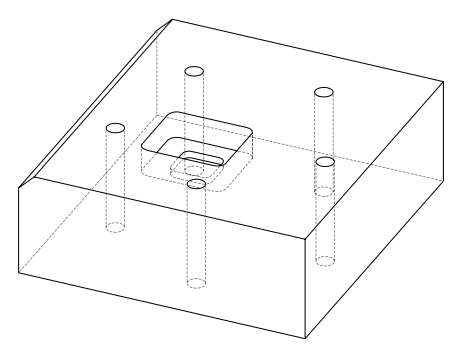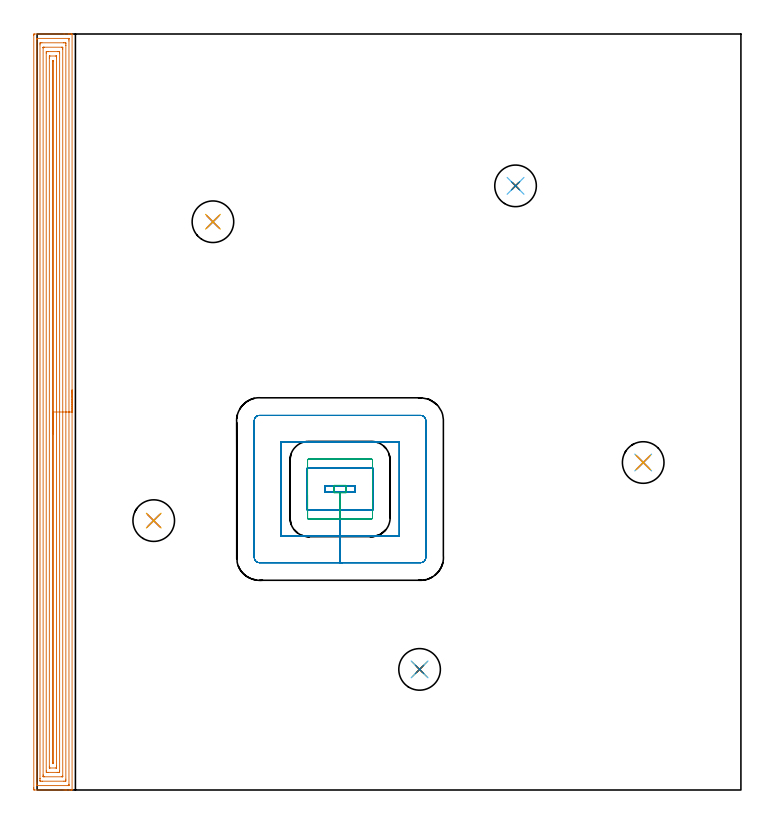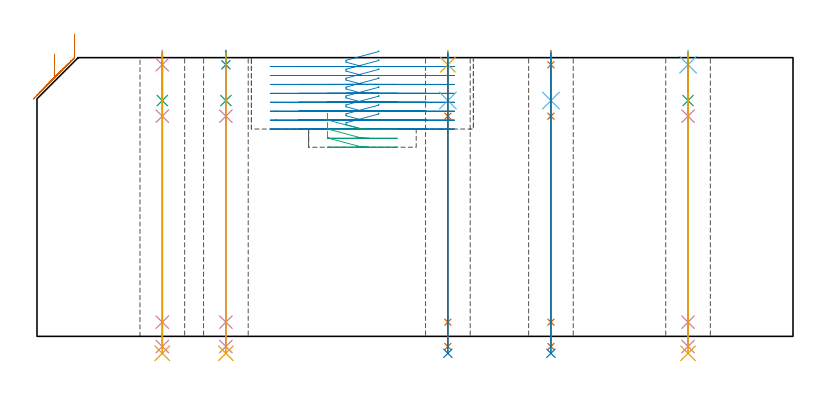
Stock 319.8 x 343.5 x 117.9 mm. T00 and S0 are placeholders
(PLAN: 23 operations, 17 tool changes, 38.1 min)
(1 AREA_MILL | FG_CHAMFER_SURFACE | UGT0205_001 | 19.44 min | 52003 mm3)
(2 MILL_RECTANGULAR_POCKET | POCKET_RECTANGULAR_STRAIGHT | UGT0201_008 | Follow Part, ap 4, ae 75% | 11.16 min | 232352 mm3)
(3 MILL_RECTANGULAR_POCKET_1 | POCKET_RECTANGULAR_STRAIGHT_1 | UGT0201_008 | Follow Part, ap 4, ae 75% | 1.33 min | 14689 mm3)
(4 SPOT_DRILL | STEP1HOLE | NXT0321_9005460120000 | 0.05 min | 181 mm3)
(5 SPOT_DRILL_1 | STEP1HOLE_1 | NXT0321_9005460120000 | 0.05 min | 186 mm3)
(6 SPOT_DRILL_2 | STEP1HOLE_2 | NXT0321_9005460120000 | 0.05 min | 187 mm3)
(7 SPOT_DRILL_3 | STEP1HOLE_3 | NXT0321_9005460120000 | 0.05 min | 199 mm3)
(8 SPOT_DRILL_4 | STEP1HOLE_4 | NXT0321_9005460120000 | 0.05 min | 163 mm3)
(9 DRILL_BLIND_HOLE_INTO_CENTER | STEP1HOLE | NXT0301_092 | 0.08 min | 1735 mm3)
(10 GUN_DRILL_THROUGH_HOLE | STEP1HOLE | UGT0307_009 | 0.6 min | 11421 mm3)
(11 DRILL_TO_ENLARGE_THROUGH_HOLE | STEP1HOLE | UGT0301_257 | 0.51 min | 19704 mm3)
(12 DRILL_BLIND_HOLE_INTO_CENTER_1 | STEP1HOLE_1 | NXT0301_092 | 0.08 min | 1731 mm3)
(13 GUN_DRILL_THROUGH_HOLE_1 | STEP1HOLE_1 | UGT0307_009 | 0.6 min | 11423 mm3)
(14 DRILL_TO_ENLARGE_THROUGH_HOLE_1 | STEP1HOLE_1 | UGT0301_257 | 0.51 min | 19700 mm3)
(15 DRILL_BLIND_HOLE_INTO_CENTER_2 | STEP1HOLE_2 | NXT0301_092 | 0.08 min | 1736 mm3)
(16 GUN_DRILL_THROUGH_HOLE_2 | STEP1HOLE_2 | UGT0307_009 | 0.6 min | 11407 mm3)
(17 DRILL_TO_ENLARGE_THROUGH_HOLE_2 | STEP1HOLE_2 | UGT0301_257 | 0.51 min | 19711 mm3)
(18 DRILL_BLIND_HOLE_INTO_CENTER_3 | STEP1HOLE_3 | NXT0301_092 | 0.08 min | 1733 mm3)
(19 GUN_DRILL_THROUGH_HOLE_3 | STEP1HOLE_3 | UGT0307_009 | 0.6 min | 11417 mm3)
(20 DRILL_TO_ENLARGE_THROUGH_HOLE_3 | STEP1HOLE_3 | UGT0301_257 | 0.51 min | 19716 mm3)
(21 DRILL_BLIND_HOLE_INTO_CENTER_4 | STEP1HOLE_4 | NXT0301_092 | 0.08 min | 1730 mm3)
(22 GUN_DRILL_THROUGH_HOLE_4 | STEP1HOLE_4 | UGT0307_009 | 0.6 min | 11427 mm3)
(23 DRILL_TO_ENLARGE_THROUGH_HOLE_4 | STEP1HOLE_4 | UGT0301_257 | 0.51 min | 19686 mm3)
(TOOL UGT0205_001 | Chamfer Mill 20 x 3 x 45 deg. | D20 FL50 Z2)
(TOOL UGT0201_008 | End Mill 16 mm | D16 FL32 Z4)
(TOOL NXT0321_9005460120000 | NC Spot Drill, 142deg, 12mm, Carbide, Uncoated | D12 PA142 FL30 Z2)
(TOOL NXT0301_092 | Carbide Drill 12.1mm [860.1-1210-061A1-MM 2214] | D12.1 PA140 FL77 Z2)
(TOOL UGT0307_009 | Gun Drill 12 mm | D12 PA130 FL24 Z1)
(TOOL UGT0301_257 | Twist Drill 18.9 mm | D18.9 PA118 FL135 Z2)
(OP 1 AREA_MILL)
G17 G21 G94 G90
T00 M6
G54
G17 G0 G90 X15.9 Y181.75 S1061 M3
G43 Z127.9 H0
G94 G1 Y181.712 Z127.028 F250.
Y181.598 Z126.163
Y181.409 Z125.312
Y181.147 Z124.48
Y180.813 Z123.674
Y180.41 Z122.9
Y179.942 Z122.164
Y179.41 Z121.472
Y178.821 Z120.829
Y178.178 Z120.239
Y177.486 Z119.708
Y176.75 Z119.24
Y175.976 Z118.837
Y175.17 Z118.503
Y174.338 Z118.241
Y173.487 Z118.052
Y172.622 Z117.938
Y171.75 Z117.9
Y0.175
X15.897 Y0.01 Z117.888
X15.754 Y0.002 Z117.746
X15.605 Y0. Z117.604
X15.333 Z117.333
X14.647 Z116.642
X13.428 Z115.425
X12.895 Z114.889
X12.285 Z114.28
X-1.123 Z100.874
X-1.493 Y0.01 Z100.505
X-1.497 Y0.24 Z100.501
X-1.5 Y0.622 Z100.5
Y1.006
Y342.878
X-1.497 Y343.26 Z100.501
X-1.493 Y343.49 Z100.505
X-1.123 Y343.5 Z100.874
X12.285 Z114.28
X14.304 Z116.3
X14.647 Z116.642
X15.333 Z117.333
X15.605 Z117.604
X15.754 Y343.498 Z117.746
X15.897 Y343.49 Z117.888
X15.9 Y343.325 Z117.9
Y171.75
X14.486 Z116.486
X14.485 Y2.574 Z116.485
X14.484 Y2.409 Z116.484
X14.479 Y2.046 Z116.479
X14.477 Y2.01 Z116.477
X14.412 Y2.006 Z116.412
X14.306 Y2.002 Z116.306
X14.172 Y2. Z116.172
X0.153 Y2.001 Z102.153
X-0.022 Y2.005 Z101.978
X-0.054 Y2.009 Z101.946
X-0.079 Y2.015 Z101.921
X-0.08 Y2.055 Z101.92
X-0.084 Y2.243 Z101.916
X-0.085 Y2.409 Z101.915
X-0.086 Y3.138 Z101.914
X-0.085 Y340.926 Z101.915
X-0.084 Y341.091 Z101.916
X-0.079 Y341.454 Z101.921
X-0.077 Y341.49 Z101.923
X-0.012 Y341.494 Z101.988
X0.094 Y341.498 Z102.094
X0.228 Y341.5 Z102.228
X14.247 Y341.499 Z116.247
X14.422 Y341.495 Z116.422
X14.454 Y341.491 Z116.454
X14.479 Y341.485 Z116.479
X14.48 Y341.445 Z116.48
X14.484 Y341.257 Z116.484
X14.485 Y341.091 Z116.485
X14.486 Y340.362 Z116.486
Y171.75
X13.071 Z115.071
Y4.91
X13.066 Y4.196 Z115.066
X13.064 Y4.023 Z115.064
X12.895 Y4.01 Z114.895
X12.21 Y4.001 Z114.21
X2.381 Y4. Z104.381
X1.694 Y4.003 Z103.694
X1.505 Y4.01 Z103.505
X1.336 Y4.023 Z103.336
X1.332 Y4.196 Z103.332
X1.33 Y4.375 Z103.33
X1.329 Y5.09 Z103.329
X1.328 Y5.27 Z103.328
X1.329 Y338.59 Z103.329
X1.334 Y339.304 Z103.334
X1.336 Y339.477 Z103.336
X1.505 Y339.49 Z103.505
X2.19 Y339.499 Z104.19
X12.019 Y339.5 Z114.019
X12.706 Y339.497 Z114.706
X12.895 Y339.49 Z114.895
X13.065 Y339.475 Z115.065
X13.068 Y339.304 Z115.068
X13.07 Y339.125 Z115.07
X13.071 Y338.41 Z115.071
Y338.23
Y171.75
X11.657 Z113.657
Y6.353
X11.655 Y6.177 Z113.655
X11.65 Y6.039 Z113.65
X11.647 Y6.009 Z113.647
X11.626 Y6.006 Z113.626
X11.572 Y6.003 Z113.572
X11.143 Y6. Z113.143
X3.241 Z105.241
X2.83 Y6.01 Z104.83
X2.749 Y6.024 Z104.749
X2.746 Y6.082 Z104.746
X2.744 Y6.144 Z104.744
X2.743 Y6.508 Z104.743
Y6.877
Y337.147
X2.745 Y337.323 Z104.745
X2.75 Y337.461 Z104.75
X2.753 Y337.491 Z104.753
X2.774 Y337.494 Z104.774
X2.828 Y337.497 Z104.828
X3.257 Y337.5 Z105.257
X11.159 Z113.159
X11.57 Y337.49 Z113.57
X11.651 Y337.476 Z113.651
X11.654 Y337.418 Z113.654
X11.656 Y337.356 Z113.656
X11.657 Y336.992 Z113.657
Y336.623
Y171.75
X10.243 Z112.243
Y8.664
X10.239 Y8.23 Z112.239
X10.236 Y8.022 Z112.236
X10.032 Y8.01 Z112.032
X9.39 Y8.002 Z111.39
X9.165 Y8. Z111.165
X5.01 Y8.001 Z107.01
X4.783 Y8.002 Z106.783
X4.275 Y8.01 Z106.275
X4.164 Y8.026 Z106.164
X4.157 Y8.664 Z106.157
Y334.836
X4.161 Y335.27 Z106.161
X4.164 Y335.478 Z106.164
X4.368 Y335.491 Z106.368
X5.01 Y335.498 Z107.01
X5.235 Y335.5 Z107.235
X9.39 Y335.499 Z111.39
X9.617 Y335.498 Z111.617
X10.125 Y335.49 Z112.125
X10.236 Y335.474 Z112.236
X10.243 Y334.836 Z112.243
Y171.75
X8.829 Z110.829
Y11.024
X8.827 Y10.452 Z110.827
X8.825 Y10.135 Z110.825
X8.822 Y10.027 Z110.822
X8.814 Y10.009 Z110.814
X8.79 Y10.006 Z110.79
X8.736 Y10.003 Z110.736
X8.514 Y10.001 Z110.514
X5.886 Z107.886
X5.738 Y10.002 Z107.738
X5.62 Y10.006 Z107.62
X5.585 Y10.01 Z107.585
X5.578 Y10.017 Z107.578
X5.576 Y10.04 Z107.576
X5.573 Y10.131 Z107.573
X5.571 Y10.452 Z107.571
Y10.773
Y332.476
X5.573 Y333.048 Z107.573
X5.575 Y333.365 Z107.575
X5.578 Y333.473 Z107.578
X5.586 Y333.491 Z107.586
X5.61 Y333.494 Z107.61
X5.664 Y333.497 Z107.664
X5.886 Y333.499 Z107.886
X8.514 Z110.514
X8.662 Y333.498 Z110.662
X8.78 Y333.494 Z110.78
X8.815 Y333.49 Z110.815
X8.822 Y333.483 Z110.822
X8.824 Y333.46 Z110.824
X8.827 Y333.369 Z110.827
X8.828 Y333.048 Z110.828
X8.829 Y332.728 Z110.829
Y171.75
X7.415 Z109.415
X7.414 Y12.467 Z109.414
X7.412 Y12.239 Z109.412
X7.408 Y12.029 Z109.408
X7.316 Y12.01 Z109.316
X6.995 Y12.001 Z108.995
X6.991 Y12.004 Z108.991
X6.988 Y12.008 Z108.988
X6.986 Y12.239 Z108.986
X6.985 Y12.467 Z108.985
X6.986 Y331.033 Z108.986
X6.989 Y331.261 Z108.989
X6.992 Y331.334 Z108.992
X7.406 Y331.498 Z109.406
X7.409 Y331.496 Z109.409
X7.412 Y331.492 Z109.412
X7.414 Y331.261 Z109.414
X7.415 Y171.75 Z109.415
Y170.878 Z109.453
Y170.014 Z109.567
Y169.162 Z109.755
Y168.33 Z110.018
Y167.524 Z110.352
Y166.75 Z110.754
Y166.014 Z111.223
Y165.322 Z111.754
Y164.679 Z112.344
Y164.09 Z112.987
Y163.559 Z113.679
Y163.09 Z114.415
Y162.687 Z115.188
Y162.353 Z115.994
Y162.091 Z116.826
Y161.902 Z117.678
Y161.788 Z118.543
Y161.75 Z119.415
G0 Z127.9
M5
M2
(OP 2 MILL_RECTANGULAR_POCKET)
G17 G21 G94 G90
T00 M6
G54
G17 G0 G90 X144.6 Y136.665 S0 M3
G43 Z127.9 H0
Z120.9
G94 G1 Y138.2 Z120.489 F250.
X130.7 Z116.764
Y135.3 Z115.987
X137.65 Z114.125
X144.6 F500.
Y138.2
X130.7
Y135.3
X137.65
Y127.3
X152.6
Y146.2
X122.7
Y127.3
X137.65
Y115.3
X164.6
Y158.2
X110.7
Y115.3
X137.65
Y103.3
X174.3
G3 X176.6 Y105.6 R2.3
G1 Y167.9
G3 X174.3 Y170.2 R2.3
G1 X101.
G3 X98.7 Y167.9 R2.3
G1 Y105.6
G3 X101. Y103.3 R2.3
G1 X137.65
X138.65
G0 X144.6 Y136.665 Z117.125
G1 Y138.2 Z116.714 F250.
X130.7 Z112.989
Y135.3 Z112.212
X137.65 Z110.35
X144.6 F500.
Y138.2
X130.7
Y135.3
X137.65
Y127.3
X152.6
Y146.2
X122.7
Y127.3
X137.65
Y115.3
X164.6
Y158.2
X110.7
Y115.3
X137.65
Y103.3
X174.3
G3 X176.6 Y105.6 R2.3
G1 Y167.9
G3 X174.3 Y170.2 R2.3
G1 X101.
G3 X98.7 Y167.9 R2.3
G1 Y105.6
G3 X101. Y103.3 R2.3
G1 X137.65
X138.65
G0 X144.6 Y136.665 Z113.35
G1 Y138.2 Z112.939 F250.
X130.7 Z109.214
Y135.3 Z108.437
X137.65 Z106.575
X144.6 F500.
Y138.2
X130.7
Y135.3
X137.65
Y127.3
X152.6
Y146.2
X122.7
Y127.3
X137.65
Y115.3
X164.6
Y158.2
X110.7
Y115.3
X137.65
Y103.3
X174.3
G3 X176.6 Y105.6 R2.3
G1 Y167.9
G3 X174.3 Y170.2 R2.3
G1 X101.
G3 X98.7 Y167.9 R2.3
G1 Y105.6
G3 X101. Y103.3 R2.3
G1 X137.65
X138.65
G0 X144.6 Y136.665 Z109.575
G1 Y138.2 Z109.164 F250.
X130.7 Z105.439
Y135.3 Z104.662
X137.65 Z102.8
X144.6 F500.
Y138.2
X130.7
Y135.3
X137.65
Y127.3
X152.6
Y146.2
X122.7
Y127.3
X137.65
Y115.3
X164.6
Y158.2
X110.7
Y115.3
X137.65
Y103.3
X174.3
G3 X176.6 Y105.6 R2.3
G1 Y167.9
G3 X174.3 Y170.2 R2.3
G1 X101.
G3 X98.7 Y167.9 R2.3
G1 Y105.6
G3 X101. Y103.3 R2.3
G1 X137.65
X138.65
G0 X144.6 Y136.665 Z105.8
G1 Y138.2 Z105.389 F250.
X130.7 Z101.664
Y135.3 Z100.887
X137.65 Z99.025
X144.6 F500.
Y138.2
X130.7
Y135.3
X137.65
Y127.3
X152.6
Y146.2
X122.7
Y127.3
X137.65
Y115.3
X164.6
Y158.2
X110.7
Y115.3
X137.65
Y103.3
X174.3
G3 X176.6 Y105.6 R2.3
G1 Y167.9
G3 X174.3 Y170.2 R2.3
G1 X101.
G3 X98.7 Y167.9 R2.3
G1 Y105.6
G3 X101. Y103.3 R2.3
G1 X137.65
X138.65
G0 X144.6 Y136.665 Z102.025
G1 Y138.2 Z101.614 F250.
X130.7 Z97.889
Y135.3 Z97.112
X137.65 Z95.25
X144.6 F500.
Y138.2
X130.7
Y135.3
X137.65
Y127.3
X152.6
Y146.2
X122.7
Y127.3
X137.65
Y115.3
X164.6
Y158.2
X110.7
Y115.3
X137.65
Y103.3
X174.3
G3 X176.6 Y105.6 R2.3
G1 Y167.9
G3 X174.3 Y170.2 R2.3
G1 X101.
G3 X98.7 Y167.9 R2.3
G1 Y105.6
G3 X101. Y103.3 R2.3
G1 X137.65
X138.65
G0 X144.6 Y136.665 Z98.25
G1 Y138.2 Z97.839 F250.
X130.7 Z94.114
Y135.3 Z93.337
X137.65 Z91.475
X144.6 F500.
Y138.2
X130.7
Y135.3
X137.65
Y127.3
X152.6
Y146.2
X122.7
Y127.3
X137.65
Y115.3
X164.6
Y158.2
X110.7
Y115.3
X137.65
Y103.3
X174.3
G3 X176.6 Y105.6 R2.3
G1 Y167.9
G3 X174.3 Y170.2 R2.3
G1 X101.
G3 X98.7 Y167.9 R2.3
G1 Y105.6
G3 X101. Y103.3 R2.3
G1 X137.65
X138.65
G0 X144.6 Y136.665 Z94.475
G1 Y138.2 Z94.064 F250.
X130.7 Z90.339
Y135.3 Z89.562
X137.65 Z87.7
X144.6 F500.
Y138.2
X130.7
Y135.3
X137.65
Y127.3
X152.6
Y146.2
X122.7
Y127.3
X137.65
Y115.3
X164.6
Y158.2
X110.7
Y115.3
X137.65
Y103.3
X174.3
G3 X176.6 Y105.6 R2.3
G1 Y167.9
G3 X174.3 Y170.2 R2.3
G1 X101.
G3 X98.7 Y167.9 R2.3
G1 Y105.6
G3 X101. Y103.3 R2.3
G1 X137.65
X138.65
G0 Z127.9
M5
M2
(OP 3 MILL_RECTANGULAR_POCKET_1)
G17 G21 G94 G90
T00 M6
G54
G17 G0 G90 X122.9 Y133.944 S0 M3
G43 Z127.9 H0
Z94.37
G94 G1 Y123.622 Z91.604 F250.
X122.957 Y123.433 Z91.551
X123.072 Y123.272 Z91.498
X123.233 Y123.157 Z91.445
X123.422 Y123.1 Z91.392
X137.65 Z87.58
Y135.1
X140.4 F500.
Y138.4
X134.9
Y135.1
X137.65
Y123.1
X151.8
G3 X152.4 Y123.7 R0.6
G1 Y149.8
G3 X151.8 Y150.4 R0.6
G1 X123.5
G3 X122.9 Y149.8 R0.6
G1 Y123.7
G3 X123.5 Y123.1 R0.6
G1 X137.65
X138.65
G0 X122.9 Y133.944 Z90.58
G1 Y123.622 Z87.814 F250.
X122.957 Y123.433 Z87.761
X123.072 Y123.272 Z87.708
X123.233 Y123.157 Z87.655
X123.422 Y123.1 Z87.602
X137.65 Z83.79
Y135.1
X140.4 F500.
Y138.4
X134.9
Y135.1
X137.65
Y123.1
X151.8
G3 X152.4 Y123.7 R0.6
G1 Y149.8
G3 X151.8 Y150.4 R0.6
G1 X123.5
G3 X122.9 Y149.8 R0.6
G1 Y123.7
G3 X123.5 Y123.1 R0.6
G1 X137.65
X138.65
G0 X122.9 Y133.944 Z86.79
G1 Y123.622 Z84.024 F250.
X122.957 Y123.433 Z83.971
X123.072 Y123.272 Z83.918
X123.233 Y123.157 Z83.865
X123.422 Y123.1 Z83.812
X137.65 Z80.
Y135.1
X140.4 F500.
Y138.4
X134.9
Y135.1
X137.65
Y123.1
X151.8
G3 X152.4 Y123.7 R0.6
G1 Y149.8
G3 X151.8 Y150.4 R0.6
G1 X123.5
G3 X122.9 Y149.8 R0.6
G1 Y123.7
G3 X123.5 Y123.1 R0.6
G1 X137.65
X138.65
G0 Z127.9
M5
M2
(OP 4 SPOT_DRILL)
G17 G21 G94 G90
T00 M6
G54
G17 G0 G90 X53. Y122.4 S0 M3
G43 Z127.9 H0
G94 G81 G98 Z114.9 F250. R120.9
G80
M5
M2
(OP 5 SPOT_DRILL_1)
G17 G21 G94 G90
T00 M6
G54
G17 G0 G90 X173.8 Y54.8 S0 M3
G43 Z127.9 H0
G94 G81 G98 Z114.9 F250. R120.9
G80
M5
M2
(OP 6 SPOT_DRILL_2)
G17 G21 G94 G90
T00 M6
G54
G17 G0 G90 X275.4 Y148.8 S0 M3
G43 Z127.9 H0
G94 G81 G98 Z114.9 F250. R120.9
G80
M5
M2
(OP 7 SPOT_DRILL_3)
G17 G21 G94 G90
T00 M6
G54
G17 G0 G90 X217.4 Y274.5 S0 M3
G43 Z127.9 H0
G94 G81 G98 Z114.9 F250. R120.9
G80
M5
M2
(OP 8 SPOT_DRILL_4)
G17 G21 G94 G90
T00 M6
G54
G17 G0 G90 X79.9 Y258.2 S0 M3
G43 Z127.9 H0
G94 G81 G98 Z114.9 F250. R120.9
G80
M5
M2
(OP 9 DRILL_BLIND_HOLE_INTO_CENTER)
G17 G21 G94 G90
T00 M6
G54
G17 G0 G90 X53. Y122.4 S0 M3
G43 Z127.9 H1
G94 G81 G98 Z99.75 F250. R119.9
G80
M5
M2
(OP 10 GUN_DRILL_THROUGH_HOLE)
G17 G21 G94 G90
T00 M6
G54
G17 G0 G90 X53. Y122.4 M8
G43 Z127.9 H0
Z113.983
S716 M3
G94 G1 Z93.136 F125. M26
G4 X.084
Z6. F250.
G4 X.084
Z-4.298 F125.
G4 X.084
M5
M9
G0 Z113.983
Z127.9
M2
(OP 11 DRILL_TO_ENLARGE_THROUGH_HOLE)
G17 G21 G94 G90
T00 M6
G54
G17 G0 G90 X53. Y122.4 S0 M3
G43 Z127.9 H0
G94 G73 G98 Z-7.178 F250. Q17.868 R119.9
G80
M5
M2
(OP 12 DRILL_BLIND_HOLE_INTO_CENTER_1)
G17 G21 G94 G90
T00 M6
G54
G17 G0 G90 X173.8 Y54.8 S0 M3
G43 Z127.9 H1
G94 G81 G98 Z99.75 F250. R119.9
G80
M5
M2
(OP 13 GUN_DRILL_THROUGH_HOLE_1)
G17 G21 G94 G90
T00 M6
G54
G17 G0 G90 X173.8 Y54.8 M8
G43 Z127.9 H0
Z113.983
S716 M3
G94 G1 Z93.136 F125. M26
G4 X.084
Z6. F250.
G4 X.084
Z-4.298 F125.
G4 X.084
M5
M9
G0 Z113.983
Z127.9
M2
(OP 14 DRILL_TO_ENLARGE_THROUGH_HOLE_1)
G17 G21 G94 G90
T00 M6
G54
G17 G0 G90 X173.8 Y54.8 S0 M3
G43 Z127.9 H0
G94 G73 G98 Z-7.178 F250. Q17.868 R119.9
G80
M5
M2
(OP 15 DRILL_BLIND_HOLE_INTO_CENTER_2)
G17 G21 G94 G90
T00 M6
G54
G17 G0 G90 X275.4 Y148.8 S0 M3
G43 Z127.9 H1
G94 G81 G98 Z99.75 F250. R119.9
G80
M5
M2
(OP 16 GUN_DRILL_THROUGH_HOLE_2)
G17 G21 G94 G90
T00 M6
G54
G17 G0 G90 X275.4 Y148.8 M8
G43 Z127.9 H0
Z113.983
S716 M3
G94 G1 Z93.136 F125. M26
G4 X.084
Z6. F250.
G4 X.084
Z-4.298 F125.
G4 X.084
M5
M9
G0 Z113.983
Z127.9
M2
(OP 17 DRILL_TO_ENLARGE_THROUGH_HOLE_2)
G17 G21 G94 G90
T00 M6
G54
G17 G0 G90 X275.4 Y148.8 S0 M3
G43 Z127.9 H0
G94 G73 G98 Z-7.178 F250. Q17.868 R119.9
G80
M5
M2
(OP 18 DRILL_BLIND_HOLE_INTO_CENTER_3)
G17 G21 G94 G90
T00 M6
G54
G17 G0 G90 X217.4 Y274.5 S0 M3
G43 Z127.9 H1
G94 G81 G98 Z99.75 F250. R119.9
G80
M5
M2
(OP 19 GUN_DRILL_THROUGH_HOLE_3)
G17 G21 G94 G90
T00 M6
G54
G17 G0 G90 X217.4 Y274.5 M8
G43 Z127.9 H0
Z113.983
S716 M3
G94 G1 Z93.136 F125. M26
G4 X.084
Z6. F250.
G4 X.084
Z-4.298 F125.
G4 X.084
M5
M9
G0 Z113.983
Z127.9
M2
(OP 20 DRILL_TO_ENLARGE_THROUGH_HOLE_3)
G17 G21 G94 G90
T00 M6
G54
G17 G0 G90 X217.4 Y274.5 S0 M3
G43 Z127.9 H0
G94 G73 G98 Z-7.178 F250. Q17.868 R119.9
G80
M5
M2
(OP 21 DRILL_BLIND_HOLE_INTO_CENTER_4)
G17 G21 G94 G90
T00 M6
G54
G17 G0 G90 X79.9 Y258.2 S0 M3
G43 Z127.9 H1
G94 G81 G98 Z99.75 F250. R119.9
G80
M5
M2
(OP 22 GUN_DRILL_THROUGH_HOLE_4)
G17 G21 G94 G90
T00 M6
G54
G17 G0 G90 X79.9 Y258.2 M8
G43 Z127.9 H0
Z113.983
S716 M3
G94 G1 Z93.136 F125. M26
G4 X.084
Z6. F250.
G4 X.084
Z-4.298 F125.
G4 X.084
M5
M9
G0 Z113.983
Z127.9
M2
(OP 23 DRILL_TO_ENLARGE_THROUGH_HOLE_4)
G17 G21 G94 G90
T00 M6
G54
G17 G0 G90 X79.9 Y258.2 S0 M3
G43 Z127.9 H0
G94 G73 G98 Z-7.178 F250. Q17.868 R119.9
G80
M5
M2
